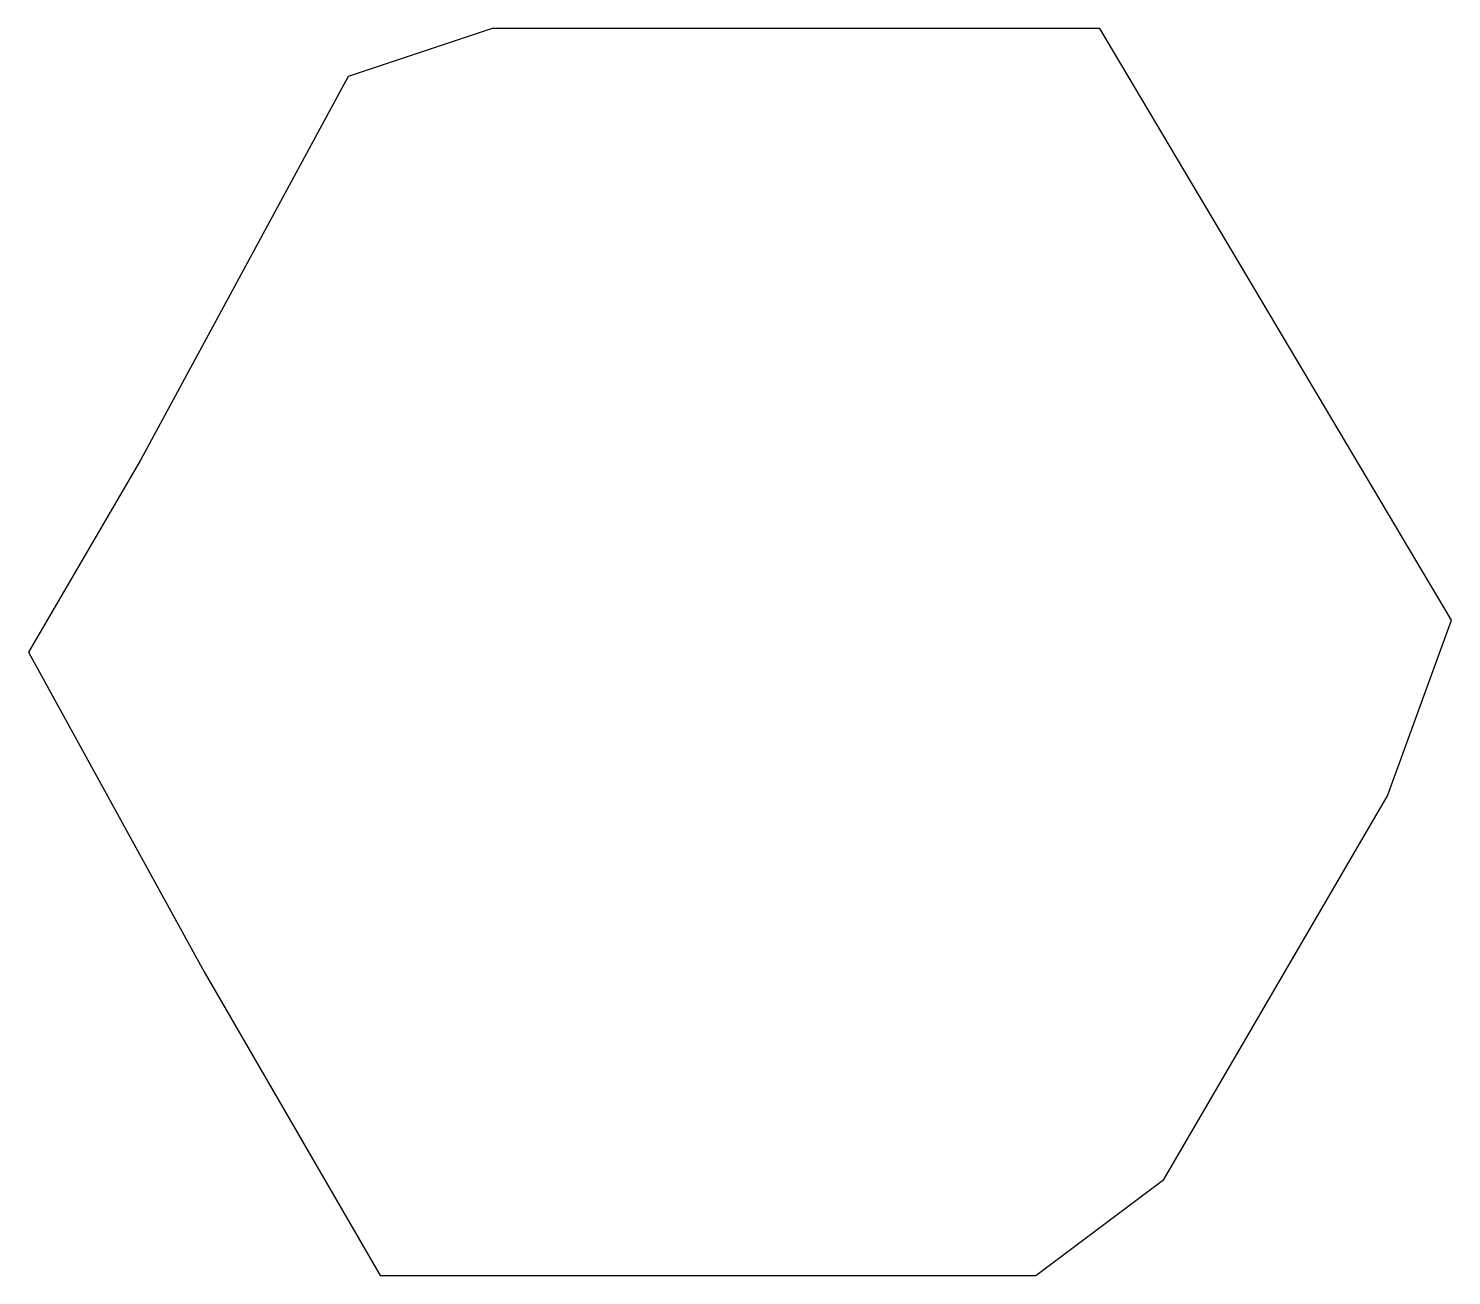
# Model space of a CAD drawing. Header units: centimetres. Extents: x -33.8 to 29.1, y -41.9 to 41.6.
# Drawn here: x -13.786 to -12.737, y -25.038 to -24.119 of the extents above; entities that cross this region are included whole.
import ezdxf

# ---------------------------------------------------------------- set-up
doc = ezdxf.new("R2010")
doc.units = ezdxf.units.CM
doc.header["$MEASUREMENT"] = 0
doc.layers.add('layer 1', color=7, linetype='Continuous')

msp = doc.modelspace()

# ---------------------------------------------------------------- linework, layer by layer
at = {"layer": 'layer 1', "color": 177}
msp.add_open_spline([(-12.78386, -24.68493), (-12.78386, -24.68493), (-12.78386, -24.68493), (-12.78386, -24.68493), (-12.78386, -24.68493), (-12.78386, -24.68493), (-12.94894, -24.96776), (-12.94894, -24.96776), (-12.94894, -24.96776), (-12.94894, -24.96776), (-13.04326, -25.03849), (-13.04326, -25.03849), (-13.04326, -25.03849), (-13.04326, -25.03849), (-13.36161, -25.03849), (-13.36161, -25.03849), (-13.36161, -25.03849), (-13.36161, -25.03849), (-13.52669, -25.03849), (-13.52669, -25.03849), (-13.52669, -25.03849), (-13.52669, -25.03849), (-13.65639, -24.81454), (-13.65639, -24.81454), (-13.65639, -24.81454), (-13.65639, -24.81454), (-13.78606, -24.57887), (-13.78606, -24.57887), (-13.78606, -24.57887), (-13.78606, -24.57887), (-13.70353, -24.43744), (-13.70353, -24.43744), (-13.70353, -24.43744), (-13.70353, -24.43744), (-13.55026, -24.15458), (-13.55026, -24.15458), (-13.55026, -24.15458), (-13.55026, -24.15458), (-13.44415, -24.11923), (-13.44415, -24.11923), (-13.44415, -24.11923), (-13.44415, -24.11923), (-13.11402, -24.11923), (-13.11402, -24.11923), (-13.11402, -24.11923), (-13.11402, -24.11923), (-12.9961, -24.11923), (-12.9961, -24.11923), (-12.9961, -24.11923), (-12.9961, -24.11923), (-12.7367, -24.55528), (-12.7367, -24.55528), (-12.7367, -24.55528), (-12.7367, -24.55528), (-12.78386, -24.68493), (-12.78386, -24.68493)], degree=3, knots=[0, 0, 0, 0, 0.0666666666666667, 0.0666666666666667, 0.0666666666666667, 0.0666666666666667, 0.1333333333333333, 0.1333333333333333, 0.1333333333333333, 0.1333333333333333, 0.2, 0.2, 0.2, 0.2, 0.2666666666666667, 0.2666666666666667, 0.2666666666666667, 0.2666666666666667, 0.3333333333333333, 0.3333333333333333, 0.3333333333333333, 0.3333333333333333, 0.4, 0.4, 0.4, 0.4, 0.4666666666666667, 0.4666666666666667, 0.4666666666666667, 0.4666666666666667, 0.5333333333333333, 0.5333333333333333, 0.5333333333333333, 0.5333333333333333, 0.6, 0.6, 0.6, 0.6, 0.6666666666666666, 0.6666666666666666, 0.6666666666666666, 0.6666666666666666, 0.7333333333333333, 0.7333333333333333, 0.7333333333333333, 0.7333333333333333, 0.8, 0.8, 0.8, 0.8, 0.8666666666666667, 0.8666666666666667, 0.8666666666666667, 0.8666666666666667, 1, 1, 1, 1], dxfattribs=at)

doc.saveas('drawing.dxf')
